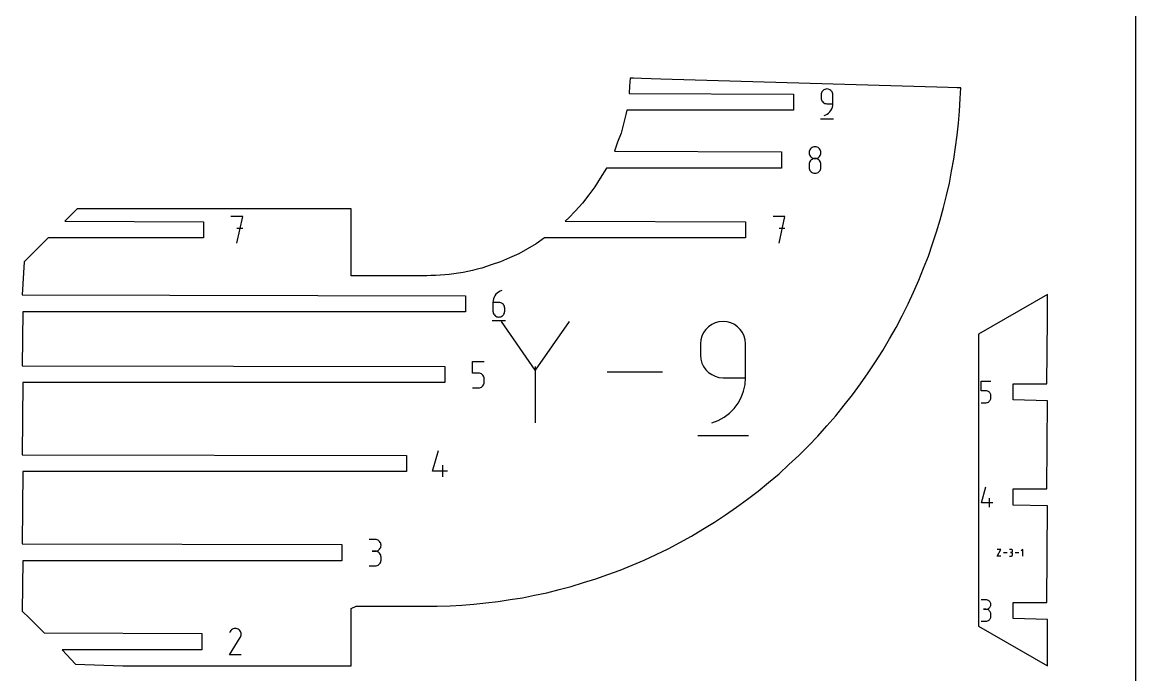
# Model space of a CAD drawing. Extents: x 0 to 900, y 0 to 1000.
# Drawn here: x 698.7 to 900, y 467.3 to 585.2 of the extents above; entities that cross this region are included whole.
import ezdxf

# ---------------------------------------------------------------- set-up
doc = ezdxf.new("R2010")
doc.units = 0

msp = doc.modelspace()

# ---------------------------------------------------------------- linework, layer by layer
at = {"layer": 'annotation', "color": 1}
for p, q in [((843.140469, 572.268172), (843.12326, 572.076417)), ((843.12326, 572.076417), (843.12326, 571.542715)), ((843.190072, 572.448698), (843.140469, 572.268172)), ((843.26903, 572.614968), (843.190072, 572.448698)), ((843.374307, 572.763957), (843.26903, 572.614968)), ((843.502864, 572.89264), (843.374307, 572.763957)), ((843.651666, 572.997994), (843.502864, 572.89264)), ((843.817673, 573.076991), (843.651666, 572.997994)), ((843.99785, 573.126608), (843.817673, 573.076991)), ((844.189158, 573.143819), (843.99785, 573.126608)), ((844.380862, 573.126608), (844.189158, 573.143819)), ((844.189158, 573.143819), (844.189158, 573.143819)), ((844.561249, 573.076991), (844.380862, 573.126608)), ((844.727318, 572.997994), (844.561249, 573.076991)), ((844.87607, 572.89264), (844.727318, 572.997994)), ((845.004504, 572.763957), (844.87607, 572.89264)), ((845.10962, 572.614968), (845.004504, 572.763957)), ((845.188417, 572.448698), (845.10962, 572.614968)), ((845.237895, 572.268172), (845.188417, 572.448698)), ((845.255055, 572.076417), (845.237895, 572.268172)), ((845.255055, 570.475614), (845.255055, 572.076417)), ((845.255055, 572.076417), (845.255055, 572.076417)), ((843.12326, 571.542715), (843.12326, 571.542715)), ((843.12326, 571.542715), (843.140469, 571.35097)), ((843.140469, 571.35097), (843.190072, 571.170472)), ((843.190072, 571.170472), (843.26903, 571.004242)), ((843.26903, 571.004242), (843.374307, 570.855301)), ((843.374307, 570.855301), (843.502864, 570.726667)), ((843.502864, 570.726667), (843.651666, 570.621361)), ((843.651666, 570.621361), (843.817673, 570.542404)), ((843.817673, 570.542404), (843.99785, 570.492815)), ((843.99785, 570.492815), (844.189158, 570.475614)), ((844.189158, 570.475614), (845.255055, 570.475614)), ((845.051334, 569.546322), (845.162585, 569.840915)), ((845.162585, 569.840915), (845.231456, 570.151983)), ((845.231456, 570.151983), (845.255055, 570.475614)), ((842.990061, 567.743819), (845.390061, 567.743819)), ((843.655757, 568.343819), (843.960573, 568.457408)), ((843.655757, 568.343819), (843.655757, 568.343819)), ((843.960573, 568.457408), (844.240355, 568.610944)), ((844.240355, 568.610944), (844.492214, 568.800516)), ((844.492214, 568.800516), (844.713257, 569.022211)), ((844.713257, 569.022211), (844.900595, 569.272117)), ((844.900595, 569.272117), (845.051334, 569.546322)), ((840.981332, 561.824773), (840.964133, 561.633914)), ((840.964133, 561.633914), (840.964133, 561.633914)), ((840.964133, 561.633914), (840.981342, 561.442158)), ((841.03091, 562.004601), (840.981332, 561.824773)), ((841.109836, 562.170346), (841.03091, 562.004601)), ((841.21508, 562.31896), (841.109836, 562.170346)), ((841.343613, 562.447392), (841.21508, 562.31896)), ((841.492405, 562.552592), (841.343613, 562.447392)), ((841.658425, 562.631511), (841.492405, 562.552592)), ((841.838643, 562.681099), (841.658425, 562.631511)), ((842.03003, 562.698306), (841.838643, 562.681099)), ((842.221417, 562.681099), (842.03003, 562.698306)), ((842.03003, 562.698306), (842.03003, 562.698306)), ((842.401636, 562.631511), (842.221417, 562.681099)), ((842.567656, 562.552592), (842.401636, 562.631511)), ((842.716447, 562.447392), (842.567656, 562.552592)), ((842.84498, 562.31896), (842.716447, 562.447392)), ((842.950225, 562.170346), (842.84498, 562.31896)), ((843.029151, 562.004601), (842.950225, 562.170346)), ((843.078728, 561.824773), (843.029151, 562.004601)), ((843.078719, 561.442158), (843.095928, 561.633914)), ((843.095928, 561.633914), (843.078728, 561.824773)), ((843.095928, 561.633914), (843.095928, 561.633914)), ((840.981332, 559.691076), (840.964133, 559.49941)), ((841.03091, 559.871531), (840.981332, 559.691076)), ((840.981342, 561.442158), (841.030944, 561.261632)), ((841.109836, 560.037749), (841.03091, 559.871531)), ((841.030944, 561.261632), (841.109903, 561.095363)), ((841.21508, 560.1867), (841.109836, 560.037749)), ((841.109903, 561.095363), (841.215179, 560.946373)), ((841.343613, 560.315359), (841.21508, 560.1867)), ((841.215179, 560.946373), (841.343737, 560.81769)), ((841.492405, 560.420697), (841.343613, 560.315359)), ((841.343737, 560.81769), (841.492538, 560.712337)), ((841.658425, 560.499686), (841.492405, 560.420697)), ((841.492538, 560.712337), (841.658546, 560.633339)), ((841.838643, 560.5493), (841.658425, 560.499686)), ((841.658546, 560.633339), (841.838722, 560.583722)), ((842.03003, 560.566511), (841.838643, 560.5493)), ((841.838722, 560.583722), (842.03003, 560.566511)), ((842.03003, 560.566511), (842.221338, 560.583722)), ((842.221417, 560.54931), (842.03003, 560.566511)), ((842.03003, 560.566511), (842.03003, 560.566511)), ((842.03003, 560.566511), (842.03003, 560.566511)), ((842.221338, 560.583722), (842.401514, 560.633339)), ((842.401636, 560.499721), (842.221417, 560.54931)), ((842.401514, 560.633339), (842.567522, 560.712337)), ((842.567656, 560.420764), (842.401636, 560.499721)), ((842.567522, 560.712337), (842.716323, 560.81769)), ((842.716447, 560.315458), (842.567656, 560.420764)), ((842.716323, 560.81769), (842.844881, 560.946373)), ((842.84498, 560.186824), (842.716447, 560.315458)), ((842.844881, 560.946373), (842.950158, 561.095363)), ((842.950225, 560.037882), (842.84498, 560.186824)), ((842.950158, 561.095363), (843.029116, 561.261632)), ((843.029151, 559.871653), (842.950225, 560.037882)), ((843.029116, 561.261632), (843.078719, 561.442158)), ((843.078728, 559.691155), (843.029151, 559.871653)), ((843.095928, 559.49941), (843.078728, 559.691155)), ((840.964133, 559.49941), (840.964133, 558.968417)), ((840.964133, 558.968417), (840.964133, 558.968417)), ((840.964133, 558.968417), (840.981342, 558.776765)), ((840.981342, 558.776765), (841.030944, 558.596516)), ((841.030944, 558.596516), (841.109903, 558.430647)), ((841.109903, 558.430647), (841.215179, 558.282133)), ((841.215179, 558.282133), (841.343737, 558.153948)), ((841.343737, 558.153948), (841.492538, 558.04907)), ((841.492538, 558.04907), (841.658546, 557.970473)), ((841.658546, 557.970473), (841.838722, 557.921133)), ((841.838722, 557.921133), (842.03003, 557.904025)), ((842.03003, 557.904025), (842.221338, 557.921133)), ((842.03003, 557.904025), (842.03003, 557.904025)), ((842.221338, 557.921133), (842.401514, 557.970473)), ((842.401514, 557.970473), (842.567522, 558.04907)), ((842.567522, 558.04907), (842.716323, 558.153948)), ((842.716323, 558.153948), (842.844881, 558.282133)), ((842.844881, 558.282133), (842.950158, 558.430647)), ((842.950158, 558.430647), (843.029116, 558.596516)), ((843.029116, 558.596516), (843.078719, 558.776765)), ((843.078719, 558.776765), (843.095928, 558.968417)), ((843.095928, 558.968417), (843.095928, 559.49941)), ((843.095928, 559.49941), (843.095928, 559.49941)), ((738.589657, 550.074506), (736.455153, 550.074506)), ((737.522555, 545.274506), (738.589657, 550.074506)), ((836.591922, 550.074506), (834.457418, 550.074506)), ((835.524821, 545.274506), (836.591922, 550.074506)), ((738.589657, 547.936992), (737.522555, 547.936992)), ((836.591922, 547.936992), (835.524821, 547.936992)), ((784.017637, 535.505787), (783.906339, 535.210644)), ((784.168468, 535.780483), (784.017637, 535.505787)), ((784.355956, 536.030867), (784.168468, 535.780483)), ((784.577225, 536.253075), (784.355956, 536.030867)), ((784.829399, 536.443242), (784.577225, 536.253075)), ((785.1096, 536.597502), (784.829399, 536.443242)), ((785.414953, 536.711991), (785.1096, 536.597502)), ((785.414953, 536.711991), (785.414953, 536.711991)), ((783.837451, 534.898919), (783.813849, 534.574477)), ((783.813849, 534.574477), (783.813849, 532.979092)), ((784.879746, 534.574477), (783.813849, 534.574477)), ((783.906339, 535.210644), (783.837451, 534.898919)), ((785.07145, 534.557369), (784.879746, 534.574477)), ((785.251837, 534.508029), (785.07145, 534.557369)), ((785.417907, 534.429432), (785.251837, 534.508029)), ((785.566659, 534.324554), (785.417907, 534.429432)), ((785.695093, 534.196369), (785.566659, 534.324554)), ((785.800208, 534.047855), (785.695093, 534.196369)), ((785.879006, 533.881986), (785.800208, 534.047855)), ((785.928484, 533.701737), (785.879006, 533.881986)), ((785.945644, 533.510085), (785.928484, 533.701737)), ((785.945644, 532.979092), (785.945644, 533.510085)), ((785.945644, 533.510085), (785.945644, 533.510085)), ((783.813849, 532.979092), (783.813849, 532.979092)), ((783.813849, 532.979092), (783.831058, 532.787347)), ((783.831058, 532.787347), (783.88066, 532.606849)), ((783.88066, 532.606849), (783.959619, 532.44062)), ((783.959619, 532.44062), (784.064895, 532.291678)), ((784.064895, 532.291678), (784.193453, 532.163044)), ((784.193453, 532.163044), (784.342254, 532.057738)), ((784.342254, 532.057738), (784.508262, 531.978781)), ((784.508262, 531.978781), (784.688438, 531.929192)), ((784.688438, 531.929192), (784.879746, 531.911991)), ((784.879746, 531.911991), (785.07145, 531.929192)), ((784.879746, 531.911991), (784.879746, 531.911991)), ((785.07145, 531.929192), (785.251837, 531.978781)), ((785.251837, 531.978781), (785.417907, 532.057738)), ((785.417907, 532.057738), (785.566659, 532.163044)), ((785.566659, 532.163044), (785.695093, 532.291678)), ((785.695093, 532.291678), (785.800208, 532.44062)), ((785.800208, 532.44062), (785.879006, 532.606849)), ((785.879006, 532.606849), (785.928484, 532.787347)), ((785.928484, 532.787347), (785.945644, 532.979092)), ((783.680348, 531.311991), (786.080348, 531.311991)), ((791.46104, 522.29265), (785.348997, 531.131499)), ((797.571933, 531.131499), (791.46104, 522.29265)), ((822.291288, 529.68084), (821.889406, 529.11209)), ((822.782044, 530.172077), (822.291288, 529.68084)), ((823.350077, 530.574251), (822.782044, 530.172077)), ((823.983794, 530.875815), (823.350077, 530.574251)), ((824.671598, 531.065222), (823.983794, 530.875815)), ((825.401895, 531.130924), (824.671598, 531.065222)), ((826.133705, 531.065222), (825.401895, 531.130924)), ((825.401895, 531.130924), (825.401895, 531.130924)), ((826.822314, 530.875815), (826.133705, 531.065222)), ((827.456266, 530.574251), (826.822314, 530.875815)), ((828.024111, 530.172077), (827.456266, 530.574251)), ((828.514393, 529.68084), (828.024111, 530.172077)), ((828.915661, 529.11209), (828.514393, 529.68084)), ((821.398639, 527.788236), (821.332945, 527.056229)), ((821.587991, 528.477372), (821.398639, 527.788236)), ((821.889406, 529.11209), (821.587991, 528.477372)), ((829.216461, 528.477372), (828.915661, 529.11209)), ((829.40534, 527.788236), (829.216461, 528.477372)), ((829.470845, 527.056229), (829.40534, 527.788236)), ((821.332945, 527.056229), (821.332945, 525.018881)), ((829.470845, 520.945335), (829.470845, 527.056229)), ((829.470845, 527.056229), (829.470845, 527.056229)), ((780.116506, 521.770829), (780.116506, 523.908343)), ((780.116506, 523.908343), (782.248301, 523.908343)), ((821.332945, 525.018881), (821.332945, 525.018881)), ((821.332945, 525.018881), (821.398639, 524.286913)), ((821.398639, 524.286913), (821.587991, 523.597883)), ((821.587991, 523.597883), (821.889406, 522.963318)), ((781.182403, 521.770829), (780.116506, 521.770829)), ((781.37379, 521.753721), (781.182403, 521.770829)), ((781.554009, 521.70438), (781.37379, 521.753721)), ((781.720029, 521.625784), (781.554009, 521.70438)), ((781.86882, 521.520905), (781.720029, 521.625784)), ((781.997353, 521.392721), (781.86882, 521.520905)), ((782.102598, 521.244207), (781.997353, 521.392721)), ((791.46104, 523.003941), (791.46104, 512.806861)), ((814.46451, 521.96918), (804.44554, 521.96918)), ((821.889406, 522.963318), (822.291288, 522.394749)), ((822.291288, 522.394749), (822.782044, 521.903703)), ((822.782044, 521.903703), (823.350077, 521.50171)), ((823.350077, 521.50171), (823.983794, 521.200299)), ((781.719895, 519.25409), (781.868696, 519.359396)), ((781.868696, 519.359396), (781.997254, 519.488029)), ((781.997254, 519.488029), (782.102531, 519.636971)), ((782.102531, 519.636971), (782.181489, 519.803201)), ((782.181524, 521.078338), (782.102598, 521.244207)), ((782.181489, 519.803201), (782.231091, 519.983699)), ((782.231101, 520.898089), (782.181524, 521.078338)), ((782.231091, 519.983699), (782.248301, 520.175444)), ((782.248301, 520.706436), (782.231101, 520.898089)), ((782.248301, 520.175444), (782.248301, 520.706436)), ((782.248301, 520.706436), (782.248301, 520.706436)), ((823.983794, 521.200299), (824.671598, 521.010997)), ((824.671598, 521.010997), (825.401895, 520.945335)), ((825.401895, 520.945335), (829.470845, 520.945335)), ((829.11785, 518.522438), (829.380757, 519.709907)), ((829.380757, 519.709907), (829.470845, 520.945335)), ((872.064903, 518.592211), (872.064903, 520.326065)), ((872.064903, 520.326065), (873.794118, 520.326065)), ((780.116506, 519.108343), (781.182403, 519.108343)), ((781.182403, 519.108343), (781.373711, 519.125544)), ((781.182403, 519.108343), (781.182403, 519.108343)), ((781.373711, 519.125544), (781.553887, 519.175133)), ((781.553887, 519.175133), (781.719895, 519.25409)), ((828.11773, 516.351113), (828.693162, 517.397862)), ((828.693162, 517.397862), (829.11785, 518.522438)), ((872.929511, 518.592211), (872.064903, 518.592211)), ((873.084755, 518.578334), (872.929511, 518.592211)), ((873.23094, 518.538311), (873.084755, 518.578334)), ((873.365608, 518.474557), (873.23094, 518.538311)), ((873.486301, 518.389485), (873.365608, 518.474557)), ((873.590561, 518.285508), (873.486301, 518.389485)), ((873.67593, 518.165039), (873.590561, 518.285508)), ((873.739952, 518.030494), (873.67593, 518.165039)), ((873.780167, 517.884284), (873.739952, 518.030494)), ((873.780159, 517.142573), (873.794118, 517.298108)), ((873.794118, 517.728824), (873.780167, 517.884284)), ((873.794118, 517.298108), (873.794118, 517.728824)), ((873.794118, 517.728824), (873.794118, 517.728824)), ((826.55878, 514.550827), (827.40259, 515.397123)), ((827.40259, 515.397123), (828.11773, 516.351113)), ((872.064903, 516.432524), (872.929511, 516.432524)), ((872.929511, 516.432524), (873.084691, 516.446476)), ((872.929511, 516.432524), (872.929511, 516.432524)), ((873.084691, 516.446476), (873.230842, 516.486701)), ((873.230842, 516.486701), (873.365499, 516.550747)), ((873.365499, 516.550747), (873.4862, 516.636167)), ((873.4862, 516.636167), (873.590481, 516.740508)), ((873.590481, 516.740508), (873.675876, 516.861323)), ((873.675876, 516.861323), (873.739924, 516.996161)), ((873.739924, 516.996161), (873.780159, 517.142573)), ((823.365697, 512.807435), (824.529296, 513.24105)), ((824.529296, 513.24105), (825.597336, 513.827158)), ((825.597336, 513.827158), (826.55878, 514.550827)), ((823.365697, 512.807435), (823.365697, 512.807435)), ((820.82447, 510.516999), (829.986214, 510.516999)), ((772.911379, 504.082501), (773.975771, 507.815399)), ((775.576574, 504.082501), (772.911379, 504.082501)), ((774.777678, 503.015399), (774.777678, 505.147194)), ((872.107256, 498.353135), (872.933095, 501.249409)), ((873.555277, 497.525194), (873.555277, 499.179207)), ((874.175123, 498.353135), (872.107256, 498.353135)), ((762.51625, 491.716887), (761.450352, 491.716887)), ((762.707954, 491.69968), (762.51625, 491.716887)), ((762.888341, 491.650092), (762.707954, 491.69968)), ((763.054411, 491.571173), (762.888341, 491.650092)), ((763.203162, 491.465973), (763.054411, 491.571173)), ((763.331596, 491.337541), (763.203162, 491.465973)), ((763.436712, 491.188928), (763.331596, 491.337541)), ((763.515509, 491.023182), (763.436712, 491.188928)), ((762.51625, 489.585092), (761.982549, 489.585092)), ((761.982549, 489.585092), (762.51625, 489.585092)), ((762.51625, 489.585092), (762.707954, 489.602304)), ((762.707954, 489.567885), (762.51625, 489.585092)), ((762.51625, 489.585092), (762.51625, 489.585092)), ((762.707954, 489.602304), (762.888341, 489.65192)), ((762.888341, 489.518297), (762.707954, 489.567885)), ((762.888341, 489.65192), (763.054411, 489.730918)), ((763.054411, 489.439378), (762.888341, 489.518297)), ((763.054411, 489.730918), (763.203162, 489.836271)), ((763.203162, 489.334178), (763.054411, 489.439378)), ((763.203162, 489.836271), (763.331596, 489.964955)), ((763.331596, 489.205746), (763.203162, 489.334178)), ((763.331596, 489.964955), (763.436712, 490.113944)), ((763.436712, 489.057133), (763.331596, 489.205746)), ((763.436712, 490.113944), (763.515509, 490.280214)), ((763.564988, 490.843355), (763.515509, 491.023182)), ((763.515509, 490.280214), (763.564988, 490.460739)), ((763.582147, 490.652495), (763.564988, 490.843355)), ((763.564988, 490.460739), (763.582147, 490.652495)), ((763.582147, 490.652495), (763.582147, 490.652495)), ((874.965562, 488.700232), (875.636894, 489.909298)), ((875.636894, 489.909298), (874.965562, 489.909298)), ((876.751504, 489.304765), (876.090407, 489.304765)), ((877.473277, 489.907895), (877.20479, 489.907895)), ((877.473277, 489.37092), (877.338844, 489.37092)), ((877.338844, 489.37092), (877.473277, 489.37092)), ((877.521565, 489.903561), (877.473277, 489.907895)), ((877.473277, 489.37092), (877.521565, 489.375255)), ((877.521565, 489.366586), (877.473277, 489.37092)), ((877.473277, 489.37092), (877.473277, 489.37092)), ((877.567003, 489.89107), (877.521565, 489.903561)), ((877.521565, 489.375255), (877.567003, 489.387753)), ((877.567003, 489.354095), (877.521565, 489.366586)), ((877.608834, 489.871191), (877.567003, 489.89107)), ((877.567003, 489.387753), (877.608834, 489.407652)), ((877.608834, 489.334216), (877.567003, 489.354095)), ((877.646303, 489.844693), (877.608834, 489.871191)), ((877.608834, 489.407652), (877.646303, 489.434189)), ((877.646303, 489.307718), (877.608834, 489.334216)), ((877.678654, 489.812342), (877.646303, 489.844693)), ((877.646303, 489.434189), (877.678654, 489.466603)), ((877.678654, 489.275367), (877.646303, 489.307718)), ((877.705131, 489.774908), (877.678654, 489.812342)), ((877.678654, 489.466603), (877.705131, 489.504132)), ((877.705131, 489.237933), (877.678654, 489.275367)), ((877.724979, 489.733159), (877.705131, 489.774908)), ((877.705131, 489.504132), (877.724979, 489.546013)), ((877.724979, 489.196184), (877.705131, 489.237933)), ((877.737442, 489.687862), (877.724979, 489.733159)), ((877.724979, 489.546013), (877.737442, 489.591485)), ((877.737442, 489.150887), (877.724979, 489.196184)), ((877.741765, 489.639787), (877.737442, 489.687862)), ((877.737442, 489.591485), (877.741765, 489.639787)), ((877.741765, 489.102812), (877.737442, 489.150887)), ((877.741765, 489.639787), (877.741765, 489.639787)), ((877.741765, 488.968378), (877.741765, 489.102812)), ((877.741765, 489.102812), (877.741765, 489.102812)), ((878.856374, 489.304765), (878.195278, 489.304765)), ((879.578489, 489.909298), (879.309698, 489.640431)), ((879.578489, 488.700232), (879.578489, 489.909298)), ((763.054411, 487.068254), (763.203162, 487.173422)), ((763.203162, 487.173422), (763.331596, 487.301829)), ((763.331596, 487.301829), (763.436712, 487.450432)), ((763.515509, 488.891387), (763.436712, 489.057133)), ((763.436712, 487.450432), (763.515509, 487.61619)), ((763.564988, 488.71156), (763.515509, 488.891387)), ((763.515509, 487.61619), (763.564988, 487.79606)), ((763.582147, 488.5207), (763.564988, 488.71156)), ((763.564988, 487.79606), (763.582147, 487.986999)), ((763.582147, 487.986999), (763.582147, 488.5207)), ((763.582147, 488.5207), (763.582147, 488.5207)), ((875.636894, 488.700232), (874.965562, 488.700232)), ((877.20479, 488.70027), (877.473277, 488.70027)), ((877.473277, 488.70027), (877.521565, 488.704602)), ((877.473277, 488.70027), (877.473277, 488.70027)), ((877.521565, 488.704602), (877.567003, 488.717086)), ((877.567003, 488.717086), (877.608834, 488.736957)), ((877.608834, 488.736957), (877.646303, 488.763447)), ((877.646303, 488.763447), (877.678654, 488.795792)), ((877.678654, 488.795792), (877.705131, 488.833223)), ((877.705131, 488.833223), (877.724979, 488.874976)), ((877.724979, 488.874976), (877.737442, 488.920283)), ((877.737442, 488.920283), (877.741765, 488.968378)), ((761.450352, 486.922607), (762.51625, 486.922607)), ((762.51625, 486.922607), (762.707954, 486.939804)), ((762.51625, 486.922607), (762.51625, 486.922607)), ((762.707954, 486.939804), (762.888341, 486.989367)), ((762.888341, 486.989367), (763.054411, 487.068254)), ((872.929511, 480.810365), (872.064903, 480.810365)), ((872.929511, 479.08115), (872.496597, 479.08115)), ((872.496597, 479.08115), (872.929511, 479.08115)), ((873.085013, 480.796407), (872.929511, 480.810365)), ((872.929511, 479.08115), (873.085013, 479.095111)), ((873.085013, 479.067192), (872.929511, 479.08115)), ((872.929511, 479.08115), (872.929511, 479.08115)), ((873.231334, 480.756184), (873.085013, 480.796407)), ((873.085013, 479.095111), (873.231334, 479.135358)), ((873.231334, 479.026969), (873.085013, 479.067192)), ((873.366042, 480.692168), (873.231334, 480.756184)), ((873.231334, 479.135358), (873.366042, 479.199437)), ((873.366042, 478.962953), (873.231334, 479.026969)), ((873.486703, 480.606834), (873.366042, 480.692168)), ((873.366042, 479.199437), (873.486703, 479.284894)), ((873.590883, 480.502656), (873.486703, 480.606834)), ((873.486703, 479.284894), (873.590883, 479.389277)), ((873.676148, 480.382108), (873.590883, 480.502656)), ((873.590883, 479.389277), (873.676148, 479.51013)), ((873.740065, 480.247663), (873.676148, 480.382108)), ((873.676148, 479.51013), (873.740065, 479.645)), ((873.780199, 480.101795), (873.740065, 480.247663)), ((873.740065, 479.645), (873.780199, 479.791434)), ((873.794118, 479.946978), (873.780199, 480.101795)), ((873.780199, 479.791434), (873.794118, 479.946978)), ((873.794118, 479.946978), (873.794118, 479.946978)), ((873.231334, 476.975615), (873.366042, 477.039605)), ((873.486703, 478.877619), (873.366042, 478.962953)), ((873.366042, 477.039605), (873.486703, 477.124912)), ((873.590883, 478.773441), (873.486703, 478.877619)), ((873.486703, 477.124912), (873.590883, 477.22907)), ((873.676148, 478.652893), (873.590883, 478.773441)), ((873.590883, 477.22907), (873.676148, 477.349611)), ((873.740065, 478.518448), (873.676148, 478.652893)), ((873.676148, 477.349611), (873.740065, 477.484066)), ((873.780199, 478.37258), (873.740065, 478.518448)), ((873.740065, 477.484066), (873.780199, 477.629968)), ((873.794118, 478.217763), (873.780199, 478.37258)), ((873.780199, 477.629968), (873.794118, 477.784849)), ((873.794118, 477.784849), (873.794118, 478.217763)), ((873.794118, 478.217763), (873.794118, 478.217763)), ((736.312112, 475.095772), (736.172139, 474.827266)), ((736.423191, 475.253285), (736.312112, 475.095772)), ((736.556462, 475.384771), (736.423191, 475.253285)), ((736.70787, 475.489178), (736.556462, 475.384771)), ((736.873362, 475.565453), (736.70787, 475.489178)), ((737.048887, 475.612543), (736.873362, 475.565453)), ((737.230389, 475.629396), (737.048887, 475.612543)), ((737.413816, 475.614957), (737.230389, 475.629396)), ((737.595115, 475.568175), (737.413816, 475.614957)), ((737.770233, 475.487996), (737.595115, 475.568175)), ((737.926857, 475.376778), (737.770233, 475.487996)), ((737.770233, 475.487996), (737.770233, 475.487996)), ((738.057812, 475.243317), (737.926857, 475.376778)), ((738.161933, 475.091703), (738.057812, 475.243317)), ((738.238056, 474.926027), (738.161933, 475.091703)), ((872.064903, 476.921462), (872.929511, 476.921462)), ((872.929511, 476.921462), (873.085013, 476.935412)), ((872.929511, 476.921462), (872.929511, 476.921462)), ((873.085013, 476.935412), (873.231334, 476.975615)), ((736.169129, 470.829474), (738.138978, 474.000676)), ((738.138978, 474.000676), (738.141332, 474.00359)), ((738.138978, 474.000676), (738.138978, 474.000676)), ((738.141332, 474.00359), (738.143591, 474.006529)), ((738.143591, 474.006529), (738.145767, 474.009517)), ((738.145767, 474.009517), (738.147877, 474.01258)), ((738.147877, 474.01258), (738.149934, 474.015742)), ((738.149934, 474.015742), (738.151955, 474.019027)), ((738.151955, 474.019027), (738.153953, 474.022462)), ((738.153953, 474.022462), (738.155943, 474.026069)), ((738.155943, 474.026069), (738.157942, 474.029875)), ((738.157942, 474.029875), (738.239276, 474.204507)), ((738.157942, 474.029875), (738.157942, 474.029875)), ((738.285016, 474.750379), (738.238056, 474.926027)), ((738.239276, 474.204507), (738.28679, 474.385529)), ((738.301649, 474.56885), (738.285016, 474.750379)), ((738.28679, 474.385529), (738.301649, 474.56885)), ((738.300924, 470.829474), (736.169129, 470.829474))]:
    msp.add_line(p, q, dxfattribs=at)
at = {"layer": 'boundary', "color": 5}
for p, q in [((808.517385, 573.630512), (808.424745, 572.343819)), ((808.631187, 575.096191), (808.517385, 573.630512)), ((809.202989, 575.079489), (808.631187, 575.096191)), ((810.650227, 575.037213), (809.202989, 575.079489)), ((814.169881, 574.934404), (810.650227, 575.037213)), ((866.125322, 573.416774), (814.169881, 574.934404)), ((808.424745, 572.343819), (838.140061, 572.193819)), ((838.140061, 572.193819), (838.140061, 569.293819)), ((867.734407, 573.369773), (866.125322, 573.416774)), ((868.376855, 573.351006), (867.734407, 573.369773)), ((868.284277, 571.449385), (868.376855, 573.351006)), ((868.160405, 569.115129), (868.284277, 571.449385)), ((807.839473, 568.527063), (807.399992, 566.853502)), ((808.036582, 569.293819), (807.839473, 568.527063)), ((838.140061, 569.293819), (808.036582, 569.293819)), ((867.953417, 566.958041), (868.160405, 569.115129)), ((807.399992, 566.853502), (806.960429, 565.179928)), ((867.748419, 564.821376), (867.953417, 566.958041)), ((806.960429, 565.179928), (806.349239, 563.516108)), ((867.439637, 562.641233), (867.748419, 564.821376)), ((806.349239, 563.516108), (805.75702, 561.904176)), ((805.75702, 561.904176), (835.980632, 561.754176)), ((835.980632, 561.754176), (835.980632, 558.854176)), ((867.133813, 560.481734), (867.439637, 562.641233)), ((866.719481, 558.285134), (867.133813, 560.481734)), ((804.314541, 558.854176), (803.210388, 557.029575)), ((835.980632, 558.854176), (804.314541, 558.854176)), ((866.309114, 556.109329), (866.719481, 558.285134)), ((803.210388, 557.029575), (802.253497, 555.463525)), ((865.785997, 553.903398), (866.309114, 556.109329)), ((801.133366, 553.986218), (800.013144, 552.508933)), ((802.253497, 555.463525), (801.133366, 553.986218)), ((865.267866, 551.718348), (865.785997, 553.903398)), ((708.649234, 551.486795), (706.436945, 549.274506)), ((716.900259, 551.486795), (708.649234, 551.486795)), ((742.122717, 551.486796), (716.900259, 551.486795)), ((749.70093, 551.486796), (742.122717, 551.486796)), ((758.209367, 551.486795), (749.70093, 551.486796)), ((758.209369, 540.711886), (758.209367, 551.486795)), ((800.013144, 552.508933), (798.743178, 551.145232)), ((864.63332, 549.510692), (865.267866, 551.718348)), ((797.473125, 549.781562), (796.894579, 549.274506)), ((798.743178, 551.145232), (797.473125, 549.781562)), ((864.004816, 547.323934), (864.63332, 549.510692)), ((706.436945, 549.274506), (731.473157, 549.124506)), ((731.473157, 549.124506), (731.473157, 546.224506)), ((796.894579, 549.274506), (829.475423, 549.124506)), ((829.475423, 549.124506), (829.475423, 546.224506)), ((703.386948, 546.224506), (699.978437, 542.815992)), ((731.473157, 546.224506), (703.386948, 546.224506)), ((793.123846, 546.224506), (791.649281, 545.175096)), ((829.475423, 546.224506), (793.123846, 546.224506)), ((863.25688, 545.122582), (864.004816, 547.323934)), ((790.055058, 544.26599), (788.460761, 543.35694)), ((791.649281, 545.175096), (790.055058, 544.26599)), ((862.516062, 542.942065), (863.25688, 545.122582)), ((699.086726, 541.924279), (698.731888, 535.911991)), ((699.978437, 542.815992), (699.086726, 541.924279)), ((785.158134, 541.885315), (783.476633, 541.324611)), ((786.809479, 542.621097), (785.158134, 541.885315)), ((788.460761, 543.35694), (786.809479, 542.621097)), ((861.653522, 540.755392), (862.516062, 542.942065)), ((758.209371, 539.394874), (758.209369, 540.711886)), ((772.561586, 539.414468), (771.832838, 539.393666)), ((773.448547, 539.429617), (772.561586, 539.414468)), ((774.268538, 539.483589), (773.448547, 539.429617)), ((775.088518, 539.537598), (774.268538, 539.483589)), ((775.918403, 539.629891), (775.088518, 539.537598)), ((776.74827, 539.722221), (775.918403, 539.629891)), ((777.585599, 539.854336), (776.74827, 539.722221)), ((778.422898, 539.986487), (777.585599, 539.854336)), ((779.26499, 540.159733), (778.422898, 539.986487)), ((780.107065, 540.333013), (779.26499, 540.159733)), ((780.951083, 540.548475), (780.107065, 540.333013)), ((781.795071, 540.763972), (780.951083, 540.548475)), ((783.476633, 541.324611), (781.795071, 540.763972)), ((860.79918, 538.589415), (861.653522, 540.755392)), ((759.061589, 539.394407), (758.209371, 539.394874)), ((760.414403, 539.393666), (759.061589, 539.394407)), ((767.394367, 539.393666), (760.414403, 539.393666)), ((771.832838, 539.393666), (767.394367, 539.393666)), ((859.821605, 536.426067), (860.79918, 538.589415)), ((698.731888, 535.911991), (778.830348, 535.761991)), ((778.830348, 535.761991), (778.830348, 532.861991)), ((858.853321, 534.283191), (859.821605, 536.426067)), ((884.041997, 536.005765), (871.551856, 528.798963)), ((884.041996, 531.521302), (884.041997, 536.005765)), ((857.761151, 532.151983), (858.853321, 534.283191)), ((698.826888, 532.861991), (698.731888, 523.108343)), ((778.830348, 532.861991), (698.826888, 532.861991)), ((856.679358, 530.04094), (857.761151, 532.151983)), ((883.946996, 519.829294), (884.041996, 531.521302)), ((855.473918, 527.950757), (856.679358, 530.04094)), ((854.279926, 525.880348), (855.473918, 527.950757)), ((871.551856, 528.798963), (871.551855, 527.883099)), ((871.551855, 527.883099), (871.551856, 476.048968)), ((852.963429, 523.840031), (854.279926, 525.880348)), ((851.659429, 521.819013), (852.963429, 523.840031)), ((698.731888, 523.108343), (775.133005, 522.958343)), ((775.133005, 522.958343), (775.133005, 520.058343)), ((850.235014, 519.837247), (851.659429, 521.819013)), ((698.826888, 520.058343), (698.731888, 507.015399)), ((775.133005, 520.058343), (698.826888, 520.058343)), ((848.82412, 517.874225), (850.235014, 519.837247)), ((877.846926, 516.929295), (877.846926, 519.829294)), ((877.846926, 519.829294), (883.946996, 519.829294)), ((847.295811, 515.959423), (848.82412, 517.874225)), ((845.782002, 514.06273), (847.295811, 515.959423)), ((884.041996, 516.779294), (877.846926, 516.929295)), ((883.946996, 500.837302), (884.041996, 516.779294)), ((844.154693, 512.222919), (845.782002, 514.06273)), ((842.542821, 510.400507), (844.154693, 512.222919)), ((840.82221, 508.643219), (842.542821, 510.400507)), ((839.117924, 506.902545), (840.82221, 508.643219)), ((698.731888, 507.015399), (768.194579, 506.865399)), ((768.194579, 506.865399), (768.194579, 503.965399)), ((835.520159, 503.582648), (837.310472, 505.234712)), ((837.310472, 505.234712), (839.117924, 506.902545)), ((698.826888, 503.9654), (698.731888, 490.922456)), ((768.194579, 503.965399), (698.826888, 503.9654)), ((833.632979, 502.010516), (835.520159, 503.582648)), ((831.763696, 500.453242), (833.632979, 502.010516)), ((829.804488, 498.982287), (831.763696, 500.453242)), ((877.846926, 497.937302), (877.846926, 500.837302)), ((877.846926, 500.837302), (883.946996, 500.837302)), ((825.840797, 496.160109), (827.86386, 497.525234)), ((827.86386, 497.525234), (829.804488, 498.982287)), ((884.041996, 497.787302), (877.846926, 497.937302)), ((883.946996, 480.318111), (884.041996, 497.787302)), ((823.836911, 494.807882), (825.840797, 496.160109)), ((819.699815, 492.308706), (821.75851, 493.552365)), ((821.75851, 493.552365), (823.836911, 494.807882)), ((815.47005, 490.033422), (817.574864, 491.165669)), ((817.574864, 491.165669), (819.699815, 492.308706)), ((698.731888, 490.922456), (756.466852, 490.772456)), ((756.466852, 490.772456), (756.466852, 487.872456)), ((813.307443, 489.004823), (815.47005, 490.033422)), ((698.826888, 487.872456), (698.731888, 478.759517)), ((756.466852, 487.872456), (698.826888, 487.872456)), ((806.803419, 486.168342), (808.973995, 487.072831)), ((808.973995, 487.072831), (811.165335, 487.985933)), ((811.165335, 487.985933), (813.307443, 489.004823)), ((802.401877, 484.580993), (804.592171, 485.370908)), ((804.592171, 485.370908), (806.803419, 486.168342)), ((795.752406, 482.653629), (797.977877, 483.222541)), ((797.977877, 483.222541), (800.179348, 483.898554)), ((800.179348, 483.898554), (802.401877, 484.580993)), ((786.920248, 480.830077), (789.128153, 481.179197)), ((789.128153, 481.179197), (791.327565, 481.632484)), ((791.327565, 481.632484), (793.548015, 482.090071)), ((793.548015, 482.090071), (795.752406, 482.653629)), ((758.209369, 478.426891), (758.209374, 479.215842)), ((758.209374, 479.215842), (759.061589, 479.621764)), ((759.061589, 479.621764), (760.414403, 479.622505)), ((760.414403, 479.622505), (767.394367, 479.622505)), ((767.394367, 479.622505), (771.832838, 479.622505)), ((771.832838, 479.622505), (773.736368, 479.658809)), ((773.736368, 479.658809), (776.073273, 479.713532)), ((776.073273, 479.713532), (778.215064, 479.855255)), ((778.215064, 479.855255), (780.377333, 479.998298)), ((780.377333, 479.998298), (782.544936, 480.240126)), ((782.544936, 480.240126), (784.73326, 480.484229)), ((784.73326, 480.484229), (786.920248, 480.830077)), ((877.846926, 477.418111), (877.846926, 480.318111)), ((877.846926, 480.318111), (883.946996, 480.318111)), ((698.731888, 478.759517), (699.978437, 477.512967)), ((699.978437, 477.512967), (702.66189, 474.829512)), ((758.209367, 468.842169), (758.209369, 478.426891)), ((884.041996, 477.268111), (877.846926, 477.418111)), ((884.041997, 473.32663), (884.041996, 477.268111)), ((871.551856, 476.048968), (884.041997, 468.842168)), ((702.66189, 474.829512), (731.185629, 474.679513)), ((731.185629, 474.679513), (731.185629, 471.779513)), ((884.041997, 468.842168), (884.041997, 473.32663)), ((731.185629, 471.779513), (705.956889, 471.779513)), ((705.956889, 471.779513), (708.33821, 469.153191)), ((708.33821, 469.153191), (716.900259, 468.842169)), ((716.900259, 468.842169), (742.122717, 468.842169)), ((742.122717, 468.842169), (749.700929, 468.842169)), ((749.700929, 468.842169), (758.209367, 468.842169))]:
    msp.add_line(p, q, dxfattribs=at)
at = {"layer": 'frame', "color": 5}
msp.add_line((900, 0), (900, 1000), dxfattribs=at)

doc.saveas('drawing.dxf')
